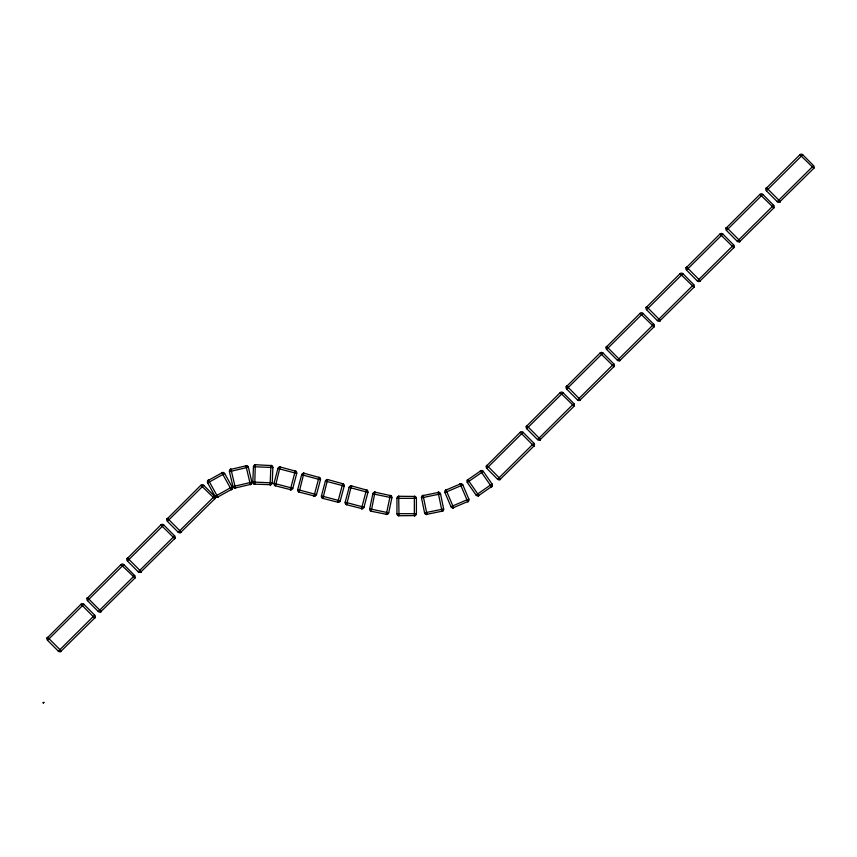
<?xml version="1.0" encoding="UTF-8"?>
<svg xmlns="http://www.w3.org/2000/svg" width="857" height="857" viewBox="0 0 857 857"><rect width="100%" height="100%" fill="white"/><g stroke="black" fill="none" stroke-linecap="round" stroke-linejoin="round"><path stroke-width="1.29" d="M415.067 515.582L398.987 515.732A2.046 2.046 0 0 1 396.941 513.675L396.962 498.324A2.046 2.046 0 0 1 399.008 496.278L415.077 496.449M414.638 515.582L414.338 515.743A2.046 2.046 0 0 0 416.395 513.697L416.406 498.346A2.046 2.046 0 0 0 414.36 496.299L414.338 515.743L414.895 515.582M270.833 484.698L254.765 484.173A2.046 2.046 0 0 1 252.804 482.041L253.458 466.701A2.046 2.046 0 0 1 255.59 464.74L271.648 465.587M270.405 484.676L270.105 484.826A2.046 2.046 0 0 0 272.237 482.866L272.88 467.526A2.046 2.046 0 0 0 270.93 465.394L270.105 484.826L270.662 484.687M387.032 514.414L371.263 511.265A2.046 2.046 0 0 1 369.688 508.844L372.838 493.825A2.046 2.046 0 0 1 375.259 492.239L390.963 495.689M386.614 514.329L386.293 514.414A2.046 2.046 0 0 0 388.714 512.84L391.863 497.81A2.046 2.046 0 0 0 390.289 495.389L386.293 514.414L386.871 514.382M291.059 489.776L275.472 485.833A2.046 2.046 0 0 1 274.004 483.337L277.914 468.49A2.046 2.046 0 0 1 280.41 467.033L295.922 471.264M290.641 489.668L290.319 489.743A2.046 2.046 0 0 0 292.815 488.276L296.715 473.428A2.046 2.046 0 0 0 295.258 470.932L290.319 489.743L290.887 489.733M314.744 496.074L299.168 492.089A2.046 2.046 0 0 1 297.711 489.593L301.664 474.757A2.046 2.046 0 0 1 304.16 473.3L319.661 477.585M314.337 495.967L314.005 496.042A2.046 2.046 0 0 0 316.512 494.585L320.454 479.749A2.046 2.046 0 0 0 318.997 477.242L314.005 496.042L314.583 496.032M338.483 502.384L322.907 498.41A2.046 2.046 0 0 1 321.45 495.903L325.403 481.066A2.046 2.046 0 0 1 327.899 479.609L343.4 483.894M338.065 502.277L337.744 502.352A2.046 2.046 0 0 0 340.24 500.895L344.193 486.058A2.046 2.046 0 0 0 342.736 483.562L337.744 502.352L338.311 502.341M362.222 508.704L346.646 504.719A2.046 2.046 0 0 1 345.189 502.213L349.131 487.376A2.046 2.046 0 0 1 351.638 485.93L367.139 490.204M361.804 508.587L361.472 508.662A2.046 2.046 0 0 0 363.979 507.215L367.932 492.379A2.046 2.046 0 0 0 366.475 489.872L361.472 508.662L362.05 508.651M47.446 637.726L80.997 604.239A2.046 2.046 0 0 1 83.857 604.249L94.666 615.144A2.046 2.046 0 0 1 94.656 618.036L60.622 651.599M87.393 598.068L120.944 564.581A2.046 2.046 0 0 1 123.804 564.592L134.613 575.486A2.046 2.046 0 0 1 134.603 578.389L100.569 611.952M127.339 558.421L160.859 524.934L173.607 537.532L174.56 538.732L140.527 572.294M167.297 518.764L200.849 485.276A2.046 2.046 0 0 1 203.709 485.287L214.518 496.182A2.046 2.046 0 0 1 214.507 499.074L180.473 532.647M486.68 465.78L520.231 432.292A2.046 2.046 0 0 1 523.091 432.303L533.9 443.208A2.046 2.046 0 0 1 533.89 446.101L499.856 479.663M526.627 426.133L560.178 392.645A2.046 2.046 0 0 1 563.038 392.656L573.847 403.551A2.046 2.046 0 0 1 573.836 406.443L539.803 440.005M566.573 386.475L600.093 352.988L612.841 365.596L613.794 366.796L579.75 400.358M606.531 346.828L640.083 313.341A2.046 2.046 0 0 1 642.943 313.351L653.752 324.246A2.046 2.046 0 0 1 653.741 327.138L619.707 360.701M646.478 307.17L680.029 273.683A2.046 2.046 0 0 1 682.89 273.694L693.699 284.588A2.046 2.046 0 0 1 693.688 287.491L659.654 321.054M686.425 267.523L719.944 234.036L732.692 246.634L733.646 247.834L699.612 281.396M726.382 227.866L759.934 194.378A2.046 2.046 0 0 1 762.794 194.389L773.603 205.284A2.046 2.046 0 0 1 773.592 208.176L739.559 241.749M766.329 188.208L799.881 154.721A2.046 2.046 0 0 1 802.741 154.742L813.561 165.637A2.046 2.046 0 0 1 813.55 168.529L779.506 202.091M95.063 617.415L94.795 617.683M135.01 577.768L134.742 578.025M160.859 524.934A2.046 2.046 0 0 1 163.751 524.945L174.571 535.839A2.046 2.046 0 0 1 174.56 538.732L174.689 538.378M200.924 485.308L214.646 498.72M534.297 445.479L534.029 445.747M560.178 392.645L573.976 406.089M600.093 352.988A2.046 2.046 0 0 1 602.985 352.998L613.805 363.893A2.046 2.046 0 0 1 613.794 366.796L613.923 366.442M640.083 313.341L653.88 326.785M680.029 273.683L693.827 287.127M719.944 234.036A2.046 2.046 0 0 1 722.837 234.047L733.656 244.941A2.046 2.046 0 0 1 733.646 247.834L733.774 247.48M759.934 194.378L773.732 207.823M799.881 154.721L813.679 168.176M467.665 479.909L481.12 470.568M491.682 486.53L478.227 495.871M47.264 637.897L48.378 638.015L59.926 649.627L61.222 651.116L60.74 651.481M87.21 598.25L87.575 597.768L89.064 599.075M127.168 558.593L128.271 558.71L139.83 570.323L141.126 571.812L140.644 572.176M94.656 618.036L94.945 617.533L94.656 618.036L80.997 604.239M167.115 518.946L168.229 519.063L179.777 530.665L181.084 532.165L180.591 532.518M120.944 564.581L134.892 577.886M174.56 538.732L174.967 538.11M214.507 499.074L214.914 498.463M486.497 465.962L486.862 465.48L488.351 466.786L499.867 478.431L499.974 479.545M526.444 426.304L527.558 426.422L539.107 438.034L540.413 439.523L539.921 439.887M566.391 386.657L566.766 386.175L568.245 387.482L579.761 399.126L579.878 400.24M533.89 446.101L534.168 445.597L533.89 446.101L520.231 432.292M606.349 346.999L606.713 346.517L608.202 347.835M646.296 307.352L646.66 306.87L648.149 308.177L659.665 319.822L659.772 320.925M613.794 366.796L614.19 366.175M686.253 267.695L687.357 267.812L698.916 279.425L700.212 280.914L699.73 281.278M653.741 327.138L654.148 326.517M726.2 228.048L727.314 228.166L738.863 239.767L740.169 241.267L739.677 241.62M693.688 287.491L694.095 286.87M766.147 188.39L767.261 188.508L778.82 200.11L780.116 201.609L779.624 201.973M733.646 247.834L734.053 247.212M773.592 208.176L774 207.555M813.55 168.529L813.946 167.908M47.146 638.026L47.542 637.404L48.988 638.851M87.093 598.368L87.5 597.747L101.19 611.544L100.687 611.823M127.04 558.71L127.447 558.1L128.893 559.546M166.997 519.063L167.394 518.442L168.84 519.899M486.38 466.079L486.776 465.458L488.222 466.915M526.327 426.432L526.734 425.811L528.169 427.257M566.273 386.775L566.681 386.153L568.127 387.61M606.231 347.128L606.627 346.507L620.329 360.304L619.825 360.583M646.178 307.47L646.585 306.849L648.021 308.306M686.125 267.812L686.532 267.191L687.978 268.648M726.083 228.166L726.479 227.544L727.925 229.001M766.029 188.508L766.437 187.887L767.872 189.343M208.272 480.423L222.584 472.486M231.497 489.422L217.175 497.36M445.801 490.118L460.873 483.712M467.976 501.484L452.903 507.89M467.461 480.049L467.826 479.609L478.913 495.582L478.367 495.775M491.897 486.39L491.522 486.83L480.434 470.857L480.981 470.664M467.322 480.156L467.826 479.609A2.046 2.046 0 0 0 467.311 482.459L476.063 495.067A2.046 2.046 0 0 0 478.913 495.582L478.581 495.625M492.036 486.294L491.522 486.83A2.046 2.046 0 0 0 492.036 483.98L483.284 471.371A2.046 2.046 0 0 0 480.434 470.857L480.777 470.814M60.922 651.299L61.243 651.202A2.046 2.046 0 0 1 58.351 651.191L47.531 640.297L83.857 604.249M99.873 609.97L101.19 611.544A2.046 2.046 0 0 1 98.298 611.534L87.489 600.639L123.804 564.592M141.126 571.812L141.148 571.898A2.046 2.046 0 0 1 138.256 571.887L127.436 560.992L163.751 524.945M180.773 532.347L181.095 532.24A2.046 2.046 0 0 1 178.202 532.229L167.383 521.335L203.709 485.287M58.351 651.191L94.666 615.144M98.298 611.534L134.613 575.486M138.256 571.887L174.571 535.839M178.202 532.229L214.518 496.182M43.086 702.547L43.439 702.858C45.25 701.155 42.229 704.036 43.546 702.504M500.156 479.363L500.477 479.267A2.046 2.046 0 0 1 497.585 479.256L486.765 468.351L523.091 432.303M540.103 439.705L540.424 439.609A2.046 2.046 0 0 1 537.532 439.598L526.723 428.704L563.038 392.656M580.06 400.058L580.382 399.951A2.046 2.046 0 0 1 577.479 399.94L566.67 389.046L602.985 352.998M619.011 358.729L620.329 360.304A2.046 2.046 0 0 1 617.436 360.294L606.617 349.399L642.943 313.351M660.201 320.507L660.276 320.647A2.046 2.046 0 0 1 657.383 320.636L646.574 309.741L682.89 273.694M699.912 281.096L700.233 281A2.046 2.046 0 0 1 697.341 280.989L686.521 270.094L722.837 234.047M739.859 241.449L740.18 241.342A2.046 2.046 0 0 1 737.288 241.331L726.468 230.437L762.794 194.389M779.806 201.791L780.127 201.695A2.046 2.046 0 0 1 777.235 201.684L766.426 190.79L802.741 154.742M497.585 479.256L533.9 443.208M537.532 439.598L573.847 403.551M577.479 399.94L613.805 363.893M617.436 360.294L653.752 324.246M657.383 320.636L693.699 284.588M697.341 280.989L733.656 244.941M737.288 241.331L773.603 205.284M777.235 201.684L813.561 165.637M208.047 480.552L208.455 480.145L217.882 497.146L217.324 497.285M231.722 489.293L231.315 489.701L221.877 472.7L222.445 472.561M207.897 480.627L208.455 480.145A2.046 2.046 0 0 0 207.662 482.93L215.107 496.353A2.046 2.046 0 0 0 217.882 497.146L217.549 497.156M231.872 489.218L231.315 489.701A2.046 2.046 0 0 0 232.108 486.915L224.663 473.493A2.046 2.046 0 0 0 221.877 472.7L222.22 472.689M230.704 469.411L246.645 465.651M250.619 484.366L234.679 488.126M422.822 495.625L438.87 492.325M442.298 511.158L426.261 514.446M445.576 490.215L446.026 489.861L453.632 507.751L453.064 507.826M468.211 501.377L467.761 501.741L460.145 483.851L460.712 483.777M445.415 490.29L446.026 489.861A2.046 2.046 0 0 0 444.944 492.539L450.953 506.669A2.046 2.046 0 0 0 453.632 507.751L453.299 507.73M468.361 501.313L467.761 501.741A2.046 2.046 0 0 0 468.843 499.053L462.834 484.933A2.046 2.046 0 0 0 460.145 483.851L460.488 483.873M467.311 482.459L483.284 471.371M476.063 495.067L492.036 483.98M207.662 482.93L224.663 473.493M215.107 496.353L232.108 486.915M230.458 469.465L230.962 469.186L235.418 488.115L234.85 488.094M250.865 484.312L250.362 484.591L245.905 465.662L246.473 465.683M398.709 496.439L398.987 515.732L398.269 515.571M422.576 495.678L423.09 495.41L427 514.457L426.432 514.414M442.555 511.104L442.041 511.372L438.12 492.325L438.698 492.357M230.287 469.507L230.962 469.186A2.046 2.046 0 0 0 229.44 471.65L232.965 486.594A2.046 2.046 0 0 0 235.418 488.115L235.097 488.029M251.037 484.269L250.362 484.591A2.046 2.046 0 0 0 251.883 482.127L248.359 467.183A2.046 2.046 0 0 0 245.905 465.662L246.227 465.747M255.279 464.89L254.765 484.173L254.047 483.991M422.415 495.71L423.09 495.41A2.046 2.046 0 0 0 421.494 497.831L424.579 512.861A2.046 2.046 0 0 0 427 514.457L426.679 514.371M442.715 511.072L442.041 511.372A2.046 2.046 0 0 0 443.637 508.951L440.541 493.911A2.046 2.046 0 0 0 438.12 492.325L438.452 492.411M444.944 492.539L462.834 484.933M450.953 506.669L468.843 499.053M398.451 496.439L399.008 496.278L398.28 496.439M374.938 492.325L371.263 511.265L370.588 510.965M255.032 464.88L255.59 464.74L254.861 464.869M229.44 471.65L248.359 467.183M232.965 486.594L251.883 482.127M280.078 467.108L275.472 485.833L274.808 485.501M303.839 473.375L299.168 492.089L298.504 491.757M327.578 479.684L322.907 498.41L322.243 498.067M351.306 486.005L346.646 504.719L345.982 504.377M421.494 497.831L440.541 493.911M424.579 512.861L443.637 508.951M374.68 492.272L375.259 492.239L374.52 492.239M279.832 467.044L280.41 467.033L279.671 467.001M303.592 473.31L304.16 473.3L303.421 473.268M327.331 479.62L327.899 479.609L327.16 479.577M351.059 485.93L351.638 485.93L350.899 485.887M396.962 498.324L416.406 498.346M396.941 513.675L416.395 513.697M253.458 466.701L272.88 467.526M252.804 482.041L272.237 482.866M372.838 493.825L391.863 497.81M369.688 508.844L388.714 512.84M277.914 468.49L296.715 473.428M274.004 483.337L292.815 488.276M301.664 474.757L320.454 479.749M325.403 481.066L344.193 486.058M349.131 487.376L367.932 492.379M297.711 489.593L316.512 494.585M321.45 495.903L340.24 500.895M345.189 502.213L363.979 507.215M414.917 496.449L414.659 496.449M398.441 515.571L398.687 515.571M271.476 465.576L271.219 465.565M254.218 483.991L254.475 484.001M778.692 200.238L780.127 201.695M738.734 239.896L740.18 241.342M698.787 279.543L700.233 281M658.84 319.2L660.276 320.647M578.936 398.505L580.382 399.951M538.989 438.152L540.424 439.609M499.031 477.81L500.477 479.267M179.649 530.794L181.095 532.24M139.702 570.441L141.148 571.898M59.797 649.745L61.243 651.202M646.574 309.741A2.046 2.046 0 0 1 646.585 306.849M486.765 468.351A2.046 2.046 0 0 1 486.776 465.458M766.426 190.79A2.046 2.046 0 0 1 766.437 187.887M47.531 640.297A2.046 2.046 0 0 1 47.542 637.404M606.617 349.399A2.046 2.046 0 0 1 606.627 346.507M167.383 521.335A2.046 2.046 0 0 1 167.394 518.442M726.468 230.437A2.046 2.046 0 0 1 726.479 227.544M566.67 389.046A2.046 2.046 0 0 1 566.681 386.153M127.436 560.992A2.046 2.046 0 0 1 127.447 558.1M686.521 270.094A2.046 2.046 0 0 1 686.532 267.191M526.723 428.704A2.046 2.046 0 0 1 526.734 425.811M87.489 600.639A2.046 2.046 0 0 1 87.5 597.747"/></g></svg>
